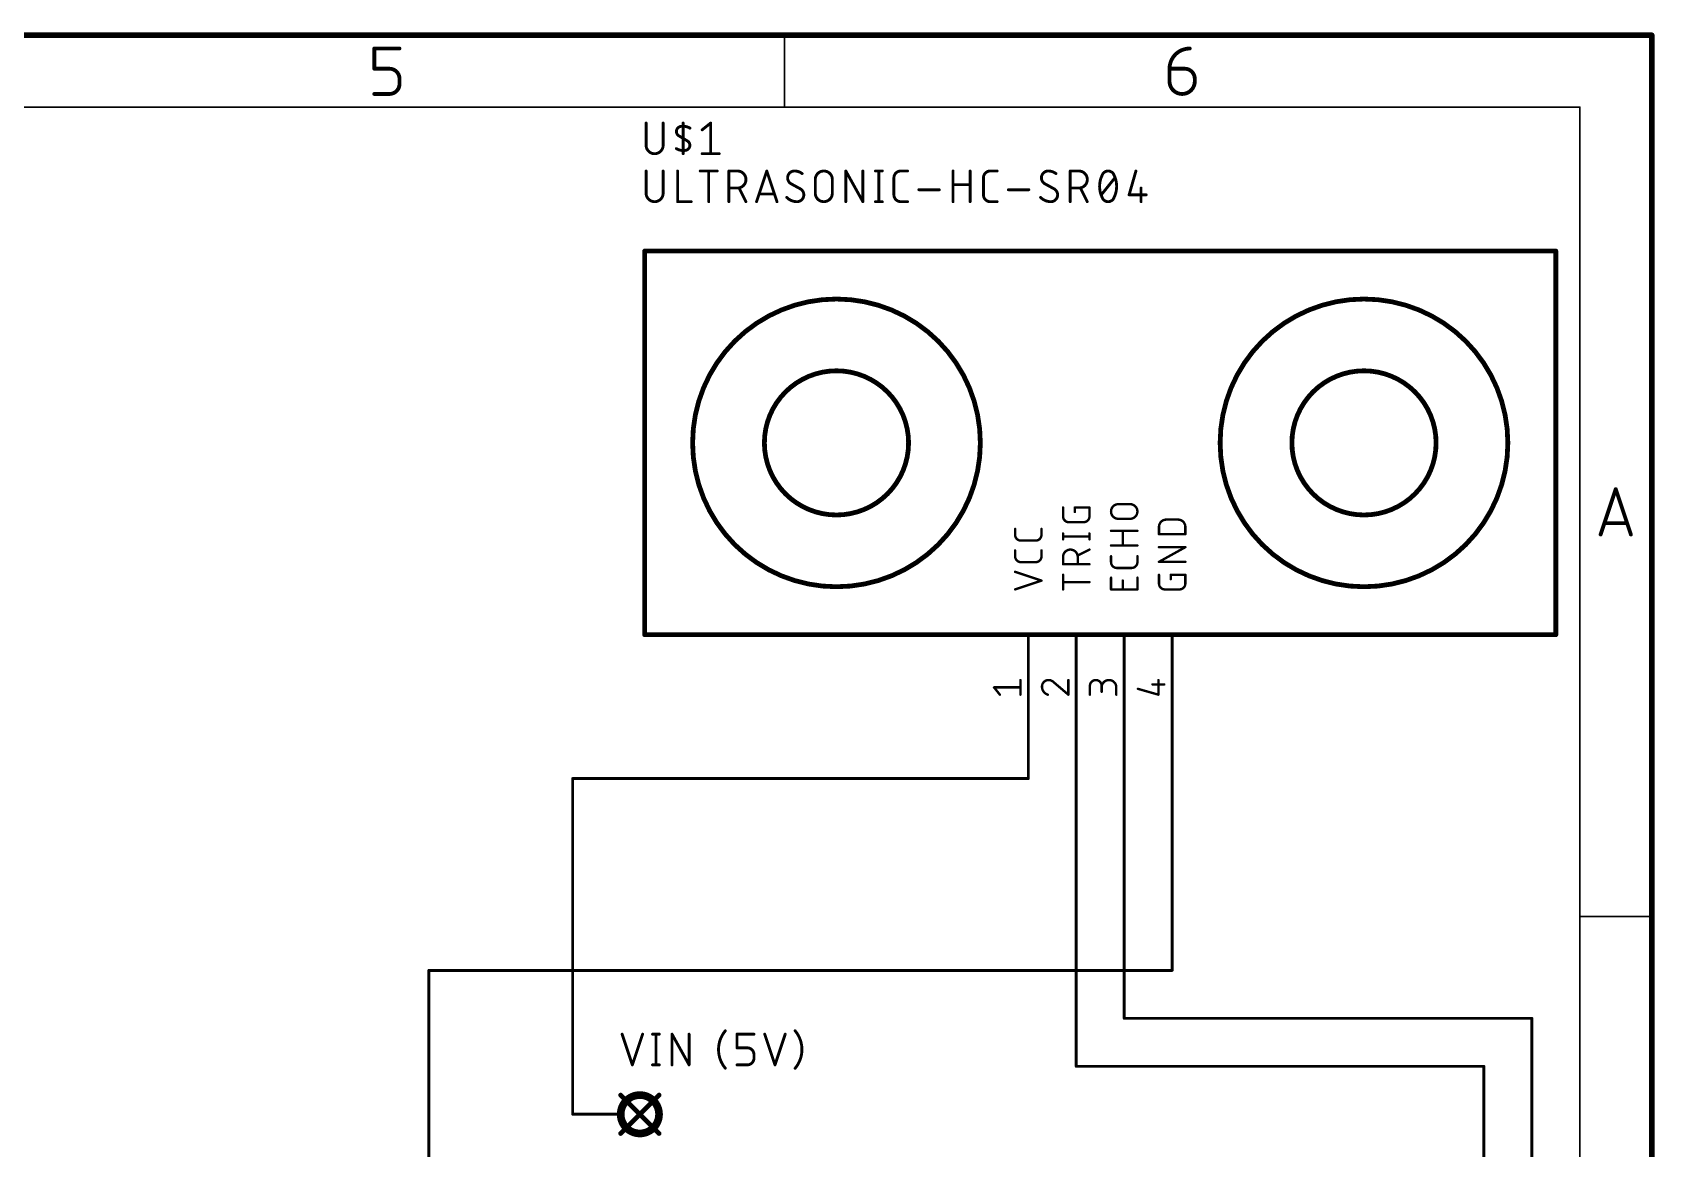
# Model space of a CAD drawing. Extents: x -165 to 95, y -26 to 154.
# Drawn here: x 9.5 to 95.4, y 94.7 to 153.8 of the extents above; entities that cross this region are included whole.
import ezdxf

# ---------------------------------------------------------------- set-up
doc = ezdxf.new("R2010")
doc.units = 0
for name, color, linetype in [('91', 94, 'CONTINUOUS'), ('94', 14, 'CONTINUOUS'), ('95', 250, 'CONTINUOUS')]:
    doc.layers.add(name, color=color, linetype=linetype)

msp = doc.modelspace()

# ---------------------------------------------------------------- linework, layer by layer
at = {"layer": '91', "const_width": 0.1524}
for points in [[(62.23, 114.3), (62.23, 116.84)], [(64.77, 116.84), (64.77, 99.06)], [(67.31, 116.84), (67.31, 101.6)], [(69.85, 116.84), (69.85, 104.14)], [(38.1, 114.3), (62.23, 114.3)], [(38.1, 114.3), (38.1, 96.52)], [(69.85, 104.14), (30.48, 104.14)], [(30.48, 104.14), (30.48, 81.28)], [(67.31, 101.6), (88.9, 101.6)], [(88.9, 101.6), (88.9, 78.74)], [(64.77, 99.06), (86.36, 99.06)], [(86.36, 76.2), (86.36, 99.06)]]:
    msp.add_lwpolyline(points, dxfattribs=at)
at = {"layer": '91', "const_width": 0.0762}
for points in [[(62.2681, 116.84, 1), (62.1919, 116.84)], [(64.8081, 116.84, 1), (64.7319, 116.84)], [(67.3481, 116.84, 1), (67.2719, 116.84)], [(69.8881, 116.84, 1), (69.8119, 116.84)], [(38.1, 114.3381, 1), (38.1, 114.2619)], [(38.1381, 114.3, 1), (38.0619, 114.3)], [(62.1919, 114.3, 1), (62.2681, 114.3)], [(62.23, 114.2619, 1), (62.23, 114.3381)], [(30.48, 104.1781, 1), (30.48, 104.1019)], [(30.5181, 104.14, 1), (30.4419, 104.14)], [(69.8119, 104.14, 1), (69.8881, 104.14)], [(69.85, 104.1019, 1), (69.85, 104.1781)], [(67.31, 101.6381, 1), (67.31, 101.5619)], [(67.2719, 101.6, 1), (67.3481, 101.6)], [(88.9381, 101.6, 1), (88.8619, 101.6)], [(88.9, 101.5619, 1), (88.9, 101.6381)], [(64.77, 99.0981, 1), (64.77, 99.0219)], [(64.7319, 99.06, 1), (64.8081, 99.06)], [(86.3981, 99.06, 1), (86.3219, 99.06)], [(86.36, 99.0219, 1), (86.36, 99.0981)], [(38.0619, 96.52, 1), (38.1381, 96.52)]]:
    msp.add_lwpolyline(points, format="xyb", dxfattribs=at)
at = {"layer": '94'}
for points, const_width in [([(95.25, 153.67), (-165.1, 153.67)], 0.3), ([(95.25, -25.4), (95.25, 153.67)], 0.3), ([(27.5889, 151.8987), (27.5889, 152.9684)], 0.2032), ([(27.5889, 152.9684), (28.9261, 152.9684)], 0.2032), ([(49.3183, 153.67), (49.3183, 149.86)], 0.1), ([(28.3912, 151.8987), (27.5889, 151.8987)], 0.2032), ([(28.9261, 151.0964), (28.9261, 151.3639)], 0.2032), ([(69.7106, 151.8987), (70.5129, 151.8987)], 0.2032), ([(69.7106, 151.2302), (69.7106, 151.8987)], 0.2032), ([(71.0477, 151.3639), (71.0477, 151.2302)], 0.2032), ([(27.5889, 150.5616), (28.3912, 150.5616)], 0.2032), ([(91.44, 149.86), (-161.29, 149.86)], 0.1), ([(91.44, -21.59), (91.44, 149.86)], 0.1), ([(41.91, 121.92), (41.91, 142.24)], 0.254), ([(41.91, 142.24), (90.17, 142.24)], 0.254), ([(90.17, 142.24), (90.17, 121.92)], 0.254), ([(92.5427, 127.2254), (93.345, 129.6321)], 0.2032), ([(93.345, 129.6321), (94.1473, 127.2254)], 0.2032), ([(93.9467, 127.827), (92.7433, 127.827)], 0.2032), ([(90.17, 121.92), (41.91, 121.92)], 0.254), ([(62.23, 116.84), (62.23, 121.92)], 0.1524), ([(64.77, 116.84), (64.77, 121.92)], 0.1524), ([(67.31, 116.84), (67.31, 121.92)], 0.1524), ([(69.85, 116.84), (69.85, 121.92)], 0.1524), ([(95.25, 106.9975), (91.44, 106.9975)], 0.1), ([(42.672, 97.536), (40.64, 95.504)], 0.254), ([(40.64, 97.536), (42.672, 95.504)], 0.254), ([(38.1, 96.52), (40.64, 96.52)], 0.1524)]:
    msp.add_lwpolyline(points, dxfattribs=dict(at, const_width=const_width))
for points, const_width in [([(95.325, 153.67, 1), (95.175, 153.67)], 0.15), ([(95.25, 153.595, 1), (95.25, 153.745)], 0.15), ([(27.6397, 152.9684, 1), (27.5381, 152.9684)], 0.1016), ([(27.5889, 153.0192, 1), (27.5889, 152.9176)], 0.1016), ([(28.9261, 152.9176, 1), (28.9261, 153.0192)], 0.1016), ([(49.3433, 153.67, 1), (49.2933, 153.67)], 0.05), ([(70.7803, 152.9684, 0.4142), (69.7106, 151.8987)], 0.2032), ([(70.7803, 152.9176, 1), (70.7803, 153.0192)], 0.1016), ([(27.5889, 151.9495, 1), (27.5889, 151.8479)], 0.1016), ([(27.5381, 151.8987, 1), (27.6397, 151.8987)], 0.1016), ([(28.9261, 151.3639, 0.4142), (28.3912, 151.8987)], 0.2032), ([(28.3912, 151.9495, 1), (28.3912, 151.8479)], 0.1016), ([(28.3912, 151.8479, 1), (28.3912, 151.9495)], 0.1016), ([(28.9769, 151.3639, 1), (28.8753, 151.3639)], 0.1016), ([(28.8753, 151.3639, 1), (28.9769, 151.3639)], 0.1016), ([(69.7106, 151.9495, 1), (69.7106, 151.8479)], 0.1016), ([(69.7614, 151.8987, 1), (69.6598, 151.8987)], 0.1016), ([(69.6598, 151.8987, 1), (69.7614, 151.8987)], 0.1016), ([(69.7106, 151.2302, 1), (71.0477, 151.2302)], 0.2032), ([(69.7614, 151.2302, 1), (69.6598, 151.2302)], 0.1016), ([(69.6598, 151.2302, 1), (69.7614, 151.2302)], 0.1016), ([(71.0477, 151.3639, 0.4142), (70.5129, 151.8987)], 0.2032), ([(70.5129, 151.9495, 1), (70.5129, 151.8479)], 0.1016), ([(70.5129, 151.8479, 1), (70.5129, 151.9495)], 0.1016), ([(71.0985, 151.3639, 1), (70.9969, 151.3639)], 0.1016), ([(70.9969, 151.3639, 1), (71.0985, 151.3639)], 0.1016), ([(71.0985, 151.2302, 1), (70.9969, 151.2302)], 0.1016), ([(70.9969, 151.2302, 1), (71.0985, 151.2302)], 0.1016), ([(27.5889, 150.6124, 1), (27.5889, 150.5108)], 0.1016), ([(28.3912, 150.5616, 0.4142), (28.9261, 151.0964)], 0.2032), ([(28.3912, 150.6124, 1), (28.3912, 150.5108)], 0.1016), ([(28.3912, 150.5108, 1), (28.3912, 150.6124)], 0.1016), ([(28.9769, 151.0964, 1), (28.8753, 151.0964)], 0.1016), ([(28.8753, 151.0964, 1), (28.9769, 151.0964)], 0.1016), ([(49.2933, 149.86, 1), (49.3433, 149.86)], 0.05), ([(91.465, 149.86, 1), (91.415, 149.86)], 0.05), ([(91.44, 149.835, 1), (91.44, 149.885)], 0.05), ([(41.9735, 142.24, 1), (41.8465, 142.24)], 0.127), ([(41.91, 142.3035, 1), (41.91, 142.1765)], 0.127), ([(90.2335, 142.24, 1), (90.1065, 142.24)], 0.127), ([(90.17, 142.1765, 1), (90.17, 142.3035)], 0.127), ([(52.07, 124.46, 1), (52.07, 139.7, 1), (52.07, 124.46)], 0.254), ([(80.01, 124.46, 1), (80.01, 139.7, 1), (80.01, 124.46)], 0.254), ([(52.07, 128.2615, 1), (52.07, 135.8985, 1), (52.07, 128.2615)], 0.254), ([(80.01, 128.2615, 1), (80.01, 135.8985, 1), (80.01, 128.2615)], 0.254), ([(93.3932, 129.6482, 1), (93.2968, 129.6161)], 0.1016), ([(93.3932, 129.6161, 1), (93.2968, 129.6482)], 0.1016), ([(92.4945, 127.2414, 1), (92.5909, 127.2093)], 0.1016), ([(92.7433, 127.8778, 1), (92.7433, 127.7763)], 0.1016), ([(93.9467, 127.7763, 1), (93.9467, 127.8778)], 0.1016), ([(94.0991, 127.2093, 1), (94.1955, 127.2414)], 0.1016), ([(41.91, 121.9835, 1), (41.91, 121.8565)], 0.127), ([(90.17, 121.8565, 1), (90.17, 121.9835)], 0.127), ([(41.8465, 121.92, 1), (41.9735, 121.92)], 0.127), ([(62.2681, 121.92, 1), (62.1919, 121.92)], 0.0762), ([(64.8081, 121.92, 1), (64.7319, 121.92)], 0.0762), ([(67.3481, 121.92, 1), (67.2719, 121.92)], 0.0762), ([(69.8881, 121.92, 1), (69.8119, 121.92)], 0.0762), ([(90.1065, 121.92, 1), (90.2335, 121.92)], 0.127), ([(62.1919, 116.84, 1), (62.2681, 116.84)], 0.0762), ([(64.7319, 116.84, 1), (64.8081, 116.84)], 0.0762), ([(67.2719, 116.84, 1), (67.3481, 116.84)], 0.0762), ([(69.8119, 116.84, 1), (69.8881, 116.84)], 0.0762), ([(91.44, 107.0225, 1), (91.44, 106.9725)], 0.05), ([(95.25, 106.9725, 1), (95.25, 107.0225)], 0.05), ([(41.656, 95.504, 1), (41.656, 97.536, 1), (41.656, 95.504)], 0.4064), ([(40.6849, 97.5809, 1), (40.5951, 97.4911)], 0.127), ([(42.7169, 97.4911, 1), (42.6271, 97.5809)], 0.127), ([(38.1, 96.5581, 1), (38.1, 96.4819)], 0.0762), ([(40.64, 96.4819, 1), (40.64, 96.5581)], 0.0762), ([(40.5951, 95.5489, 1), (40.6849, 95.4591)], 0.127), ([(42.6271, 95.4591, 1), (42.7169, 95.5489)], 0.127)]:
    msp.add_lwpolyline(points, format="xyb", dxfattribs=dict(at, const_width=const_width))
at = {"layer": '95'}
for points, const_width in [([(41.9862, 149.0218), (41.9862, 147.8478)], 0.1524), ([(42.8893, 147.8478), (42.8893, 149.0218)], 0.1524), ([(43.9488, 147.3962), (43.9488, 149.0218)], 0.1524), ([(44.9561, 148.6606), (45.4077, 149.0218)], 0.1524), ([(45.4077, 149.0218), (45.4077, 147.3962)], 0.1524), ([(43.9488, 148.209), (43.723, 148.3445)], 0.1524), ([(43.9488, 148.209), (44.1746, 148.0735)], 0.1524), ([(44.9561, 147.3962), (45.8592, 147.3962)], 0.1524), ([(41.9862, 146.4818), (41.9862, 145.3078)], 0.1524), ([(42.8893, 145.3078), (42.8893, 146.4818)], 0.1524), ([(43.6565, 146.4818), (43.6565, 144.8562)], 0.1524), ([(44.8519, 146.4818), (45.755, 146.4818)], 0.1524), ([(45.3035, 144.8562), (45.3035, 146.4818)], 0.1524), ([(46.3721, 144.8562), (46.3721, 146.4818)], 0.1524), ([(46.3721, 146.4818), (46.8237, 146.4818)], 0.1524), ([(47.8358, 144.8562), (48.3776, 146.4818)], 0.1524), ([(48.3776, 146.4818), (48.9195, 144.8562)], 0.1524), ([(50.9481, 145.3078), (50.9481, 146.0302)], 0.1524), ([(51.8512, 146.0302), (51.8512, 145.3078)], 0.1524), ([(52.5633, 144.8562), (52.5633, 146.4818)], 0.1524), ([(52.5633, 146.4818), (53.4665, 144.8562)], 0.1524), ([(53.4665, 144.8562), (53.4665, 146.4818)], 0.1524), ([(54.1369, 146.4818), (54.4981, 146.4818)], 0.1524), ([(54.3175, 146.4818), (54.3175, 144.8562)], 0.1524), ([(55.1125, 145.2174), (55.1125, 146.1206)], 0.1524), ([(55.4737, 146.4818), (55.835, 146.4818)], 0.1524), ([(58.2427, 144.8562), (58.2427, 146.4818)], 0.1524), ([(59.1458, 146.4818), (59.1458, 144.8562)], 0.1524), ([(59.854, 145.2174), (59.854, 146.1206)], 0.1524), ([(60.2152, 146.4818), (60.5764, 146.4818)], 0.1524), ([(64.4522, 144.8562), (64.4522, 146.4818)], 0.1524), ([(64.4522, 146.4818), (64.9038, 146.4818)], 0.1524), ([(66.0965, 145.2174), (66.819, 146.1206)], 0.1524), ([(67.9306, 146.4818), (67.5693, 145.2174)], 0.1524), ([(46.8237, 145.5787), (46.3721, 145.5787)], 0.1524), ([(47.2752, 144.8562), (46.914, 145.5787)], 0.1524), ([(48.784, 145.2626), (47.9712, 145.2626)], 0.1524), ([(50.1596, 145.5335), (49.6629, 145.8045)], 0.1524), ([(56.4329, 145.4884), (57.5167, 145.4884)], 0.1524), ([(58.2427, 145.7593), (59.1458, 145.7593)], 0.1524), ([(61.1744, 145.4884), (62.2581, 145.4884)], 0.1524), ([(63.6024, 145.5335), (63.1057, 145.8045)], 0.1524), ([(64.9038, 145.5787), (64.4522, 145.5787)], 0.1524), ([(65.3553, 144.8562), (64.9941, 145.5787)], 0.1524), ([(67.5693, 145.2174), (68.4724, 145.2174)], 0.1524), ([(68.2015, 145.5787), (68.2015, 144.8562)], 0.1524), ([(43.6565, 144.8562), (44.379, 144.8562)], 0.1524), ([(54.1369, 144.8562), (54.4981, 144.8562)], 0.1524), ([(55.835, 144.8562), (55.4737, 144.8562)], 0.1524), ([(60.5764, 144.8562), (60.2152, 144.8562)], 0.1524), ([(66.9996, 128.8352), (67.6204, 128.8352)], 0.127), ([(64.0715, 128.1898), (64.0715, 128.6554)], 0.127), ([(64.6924, 128.4226), (64.6924, 128.6554)], 0.127), ([(64.6924, 128.6554), (65.4685, 128.6554)], 0.127), ([(65.4685, 128.6554), (65.4685, 128.1898)], 0.127), ([(67.6204, 128.0591), (66.9996, 128.0591)], 0.127), ([(69.5396, 128.0166), (70.1604, 128.0166)], 0.127), ([(61.5315, 127.2139), (61.5315, 127.5244)], 0.127), ([(62.9285, 127.5244), (62.9285, 127.2139)], 0.127), ([(64.0715, 126.9714), (64.0715, 127.2819)], 0.127), ([(64.0715, 127.1267), (65.4685, 127.1267)], 0.127), ([(65.1581, 127.8793), (64.3819, 127.8793)], 0.127), ([(65.4685, 126.9714), (65.4685, 127.2819)], 0.127), ([(66.6115, 127.4207), (68.0085, 127.4207)], 0.127), ([(67.2324, 126.6446), (67.2324, 127.4207)], 0.127), ([(69.1515, 127.2405), (69.1515, 127.6286)], 0.127), ([(70.5485, 127.2405), (69.1515, 127.2405)], 0.127), ([(70.5485, 127.6286), (70.5485, 127.2405)], 0.127), ([(61.5315, 126.0732), (61.5315, 126.3836)], 0.127), ([(62.6181, 126.9035), (61.8419, 126.9035)], 0.127), ([(62.9285, 126.3836), (62.9285, 126.0732)], 0.127), ([(65.4685, 126.4285), (64.8476, 126.1181)], 0.127), ([(68.0085, 126.6446), (66.6115, 126.6446)], 0.127), ([(69.1515, 125.7804), (70.5485, 126.5565)], 0.127), ([(70.5485, 126.5565), (69.1515, 126.5565)], 0.127), ([(62.6181, 125.7628), (61.8419, 125.7628)], 0.127), ([(64.0715, 125.6524), (64.0715, 126.0405)], 0.127), ([(65.4685, 125.6524), (64.0715, 125.6524)], 0.127), ([(64.8476, 126.0405), (64.8476, 125.6524)], 0.127), ([(66.6115, 125.7647), (66.6115, 126.0752)], 0.127), ([(67.6981, 125.4543), (66.9219, 125.4543)], 0.127), ([(68.0085, 126.0752), (68.0085, 125.7647)], 0.127), ([(70.5485, 125.7804), (69.1515, 125.7804)], 0.127), ([(62.9285, 124.786), (61.5315, 125.2516)], 0.127), ([(61.5315, 124.3203), (62.9285, 124.786)], 0.127), ([(64.0715, 124.3203), (64.0715, 125.0964)], 0.127), ([(65.4685, 124.7084), (64.0715, 124.7084)], 0.127), ([(66.6115, 124.3203), (66.6115, 124.9412)], 0.127), ([(67.2324, 124.3203), (67.2324, 124.786)], 0.127), ([(68.0085, 124.9412), (68.0085, 124.3203)], 0.127), ([(69.1515, 124.6307), (69.1515, 125.0964)], 0.127), ([(69.7724, 124.8636), (69.7724, 125.0964)], 0.127), ([(69.7724, 125.0964), (70.5485, 125.0964)], 0.127), ([(70.5485, 125.0964), (70.5485, 124.6307)], 0.127), ([(68.0085, 124.3203), (66.6115, 124.3203)], 0.127), ([(70.2381, 124.3203), (69.4619, 124.3203)], 0.127), ([(61.8109, 118.7436), (61.8109, 119.5197)], 0.127), ([(63.5748, 119.4033), (64.3509, 118.7436)], 0.127), ([(64.3509, 118.7436), (64.3509, 119.5197)], 0.127), ([(69.1205, 118.7436), (69.1205, 119.5197)], 0.127), ([(60.7243, 118.7436), (60.4139, 119.1316)], 0.127), ([(60.4139, 119.1316), (61.8109, 119.1316)], 0.127), ([(65.4939, 118.7436), (65.4939, 119.2093)], 0.127), ([(66.1148, 119.2093), (66.1148, 118.8988)], 0.127), ([(66.8909, 118.7436), (66.8909, 119.1316)], 0.127), ([(68.0339, 119.054), (69.1205, 118.7436)], 0.127), ([(68.81, 119.2869), (69.4309, 119.2869)], 0.127), ([(40.7162, 100.7618), (41.2581, 99.1362)], 0.1524), ([(41.2581, 99.1362), (41.7999, 100.7618)], 0.1524), ([(42.3279, 100.7618), (42.6892, 100.7618)], 0.1524), ([(42.5086, 100.7618), (42.5086, 99.1362)], 0.1524), ([(43.3596, 99.1362), (43.3596, 100.7618)], 0.1524), ([(43.3596, 100.7618), (44.2627, 99.1362)], 0.1524), ([(44.2627, 99.1362), (44.2627, 100.7618)], 0.1524), ([(46.7985, 100.0393), (46.7985, 100.7618)], 0.1524), ([(46.7985, 100.7618), (47.7016, 100.7618)], 0.1524), ([(48.2713, 100.7618), (48.8132, 99.1362)], 0.1524), ([(48.8132, 99.1362), (49.355, 100.7618)], 0.1524), ([(47.3403, 100.0393), (46.7985, 100.0393)], 0.1524), ([(47.7016, 99.4974), (47.7016, 99.6781)], 0.1524), ([(42.3279, 99.1362), (42.6892, 99.1362)], 0.1524), ([(46.7985, 99.1362), (47.3403, 99.1362)], 0.1524)]:
    msp.add_lwpolyline(points, dxfattribs=dict(at, const_width=const_width))
for points, const_width in [([(42.0243, 149.0218, 1), (41.9481, 149.0218)], 0.0762), ([(42.9274, 149.0218, 1), (42.8512, 149.0218)], 0.0762), ([(43.8133, 148.8412, 0.6917), (43.723, 148.3445)], 0.1524), ([(44.31, 148.7509, 0.1823), (43.8133, 148.8412)], 0.1524), ([(43.8065, 148.8787, 1), (43.8202, 148.8037)], 0.0762), ([(43.8202, 148.8037, 1), (43.8065, 148.8787)], 0.0762), ([(43.9869, 149.0218, 1), (43.9107, 149.0218)], 0.0762), ([(44.2904, 148.7182, 1), (44.3296, 148.7835)], 0.0762), ([(44.9323, 148.6903, 1), (44.9799, 148.6308)], 0.0762), ([(45.4458, 149.0218, 1), (45.3696, 149.0218)], 0.0762), ([(45.4315, 148.992, 1), (45.3839, 149.0516)], 0.0762), ([(41.9862, 147.8478, 1), (42.8893, 147.8478)], 0.1524), ([(42.0243, 147.8478, 1), (41.9481, 147.8478)], 0.0762), ([(41.9481, 147.8478, 1), (42.0243, 147.8478)], 0.0762), ([(42.9274, 147.8478, 1), (42.8512, 147.8478)], 0.0762), ([(42.8512, 147.8478, 1), (42.9274, 147.8478)], 0.0762), ([(43.7426, 148.3771, 1), (43.7034, 148.3118)], 0.0762), ([(43.7034, 148.3118, 1), (43.7426, 148.3771)], 0.0762), ([(43.9684, 148.2417, 1), (43.9292, 148.1763)], 0.0762), ([(43.9292, 148.1763, 1), (43.9684, 148.2417)], 0.0762), ([(44.0842, 147.5768, 0.6917), (44.1746, 148.0735)], 0.1524), ([(44.1942, 148.1062, 1), (44.155, 148.0409)], 0.0762), ([(44.155, 148.0409, 1), (44.1942, 148.1062)], 0.0762), ([(43.5875, 147.6671, 0.1823), (44.0842, 147.5768)], 0.1524), ([(43.6071, 147.6998, 1), (43.5679, 147.6345)], 0.0762), ([(43.9107, 147.3962, 1), (43.9869, 147.3962)], 0.0762), ([(44.0774, 147.6143, 1), (44.0911, 147.5393)], 0.0762), ([(44.0911, 147.5393, 1), (44.0774, 147.6143)], 0.0762), ([(44.9561, 147.4343, 1), (44.9561, 147.3581)], 0.0762), ([(45.3696, 147.3962, 1), (45.4458, 147.3962)], 0.0762), ([(45.8592, 147.3581, 1), (45.8592, 147.4343)], 0.0762), ([(42.0243, 146.4818, 1), (41.9481, 146.4818)], 0.0762), ([(42.9274, 146.4818, 1), (42.8512, 146.4818)], 0.0762), ([(43.6946, 146.4818, 1), (43.6184, 146.4818)], 0.0762), ([(44.8519, 146.5199, 1), (44.8519, 146.4437)], 0.0762), ([(45.3416, 146.4818, 1), (45.2654, 146.4818)], 0.0762), ([(45.755, 146.4437, 1), (45.755, 146.5199)], 0.0762), ([(46.4102, 146.4818, 1), (46.334, 146.4818)], 0.0762), ([(46.3721, 146.5199, 1), (46.3721, 146.4437)], 0.0762), ([(46.8237, 145.5787, 1), (46.8237, 146.4818)], 0.1524), ([(46.8237, 146.5199, 1), (46.8237, 146.4437)], 0.0762), ([(46.8237, 146.4437, 1), (46.8237, 146.5199)], 0.0762), ([(48.4138, 146.4938, 1), (48.3415, 146.4698)], 0.0762), ([(48.4138, 146.4698, 1), (48.3415, 146.4938)], 0.0762), ([(49.8435, 146.4818, 0.4142), (49.4822, 146.1206)], 0.1524), ([(49.4822, 146.1206, 0.2656), (49.6629, 145.8045)], 0.1524), ([(49.5203, 146.1206, 1), (49.4441, 146.1206)], 0.0762), ([(49.4441, 146.1206, 1), (49.5203, 146.1206)], 0.0762), ([(50.2499, 146.3463, 0.1623), (49.8435, 146.4818)], 0.1524), ([(49.8435, 146.5199, 1), (49.8435, 146.4437)], 0.0762), ([(49.8435, 146.4437, 1), (49.8435, 146.5199)], 0.0762), ([(50.227, 146.3159, 1), (50.2728, 146.3768)], 0.0762), ([(51.8512, 146.0302, 1), (50.9481, 146.0302)], 0.1524), ([(50.9862, 146.0302, 1), (50.91, 146.0302)], 0.0762), ([(50.91, 146.0302, 1), (50.9862, 146.0302)], 0.0762), ([(51.8893, 146.0302, 1), (51.8131, 146.0302)], 0.0762), ([(51.8131, 146.0302, 1), (51.8893, 146.0302)], 0.0762), ([(52.6014, 146.4818, 1), (52.5252, 146.4818)], 0.0762), ([(52.5966, 146.5003, 1), (52.53, 146.4633)], 0.0762), ([(53.5046, 146.4818, 1), (53.4284, 146.4818)], 0.0762), ([(54.1369, 146.5199, 1), (54.1369, 146.4437)], 0.0762), ([(54.3556, 146.4818, 1), (54.2794, 146.4818)], 0.0762), ([(54.4981, 146.4437, 1), (54.4981, 146.5199)], 0.0762), ([(55.4737, 146.4818, 0.4142), (55.1125, 146.1206)], 0.1524), ([(55.1506, 146.1206, 1), (55.0744, 146.1206)], 0.0762), ([(55.0744, 146.1206, 1), (55.1506, 146.1206)], 0.0762), ([(55.4737, 146.5199, 1), (55.4737, 146.4437)], 0.0762), ([(55.4737, 146.4437, 1), (55.4737, 146.5199)], 0.0762), ([(55.835, 146.4437, 1), (55.835, 146.5199)], 0.0762), ([(58.2808, 146.4818, 1), (58.2046, 146.4818)], 0.0762), ([(59.1839, 146.4818, 1), (59.1077, 146.4818)], 0.0762), ([(60.2152, 146.4818, 0.4142), (59.854, 146.1206)], 0.1524), ([(59.8921, 146.1206, 1), (59.8159, 146.1206)], 0.0762), ([(59.8159, 146.1206, 1), (59.8921, 146.1206)], 0.0762), ([(60.2152, 146.5199, 1), (60.2152, 146.4437)], 0.0762), ([(60.2152, 146.4437, 1), (60.2152, 146.5199)], 0.0762), ([(60.5764, 146.4437, 1), (60.5764, 146.5199)], 0.0762), ([(63.2863, 146.4818, 0.4142), (62.9251, 146.1206)], 0.1524), ([(62.9251, 146.1206, 0.2656), (63.1057, 145.8045)], 0.1524), ([(62.9632, 146.1206, 1), (62.887, 146.1206)], 0.0762), ([(62.887, 146.1206, 1), (62.9632, 146.1206)], 0.0762), ([(63.6927, 146.3463, 0.1623), (63.2863, 146.4818)], 0.1524), ([(63.2863, 146.5199, 1), (63.2863, 146.4437)], 0.0762), ([(63.2863, 146.4437, 1), (63.2863, 146.5199)], 0.0762), ([(63.6699, 146.3159, 1), (63.7156, 146.3768)], 0.0762), ([(64.4903, 146.4818, 1), (64.4141, 146.4818)], 0.0762), ([(64.4522, 146.5199, 1), (64.4522, 146.4437)], 0.0762), ([(64.9038, 145.5787, 1), (64.9038, 146.4818)], 0.1524), ([(64.9038, 146.5199, 1), (64.9038, 146.4437)], 0.0762), ([(64.9038, 146.4437, 1), (64.9038, 146.5199)], 0.0762), ([(66.1417, 146.256, 0.1139), (66.0062, 145.669)], 0.1524), ([(66.1056, 146.2684, 1), (66.1777, 146.2437)], 0.0762), ([(66.4577, 146.4818, 0.3205), (66.1417, 146.256)], 0.1524), ([(66.1759, 146.2393, 1), (66.1074, 146.2727)], 0.0762), ([(66.7738, 146.256, 0.3205), (66.4577, 146.4818)], 0.1524), ([(66.4577, 146.5199, 1), (66.4577, 146.4437)], 0.0762), ([(66.4577, 146.4437, 1), (66.4577, 146.5199)], 0.0762), ([(66.9093, 145.669, 0.1139), (66.7738, 146.256)], 0.1524), ([(66.8081, 146.2727, 1), (66.7396, 146.2393)], 0.0762), ([(66.7378, 146.2437, 1), (66.8099, 146.2684)], 0.0762), ([(66.8487, 146.0968, 1), (66.7892, 146.1444)], 0.0762), ([(67.9672, 146.4713, 1), (67.8939, 146.4923)], 0.0762), ([(41.9862, 145.3078, 1), (42.8893, 145.3078)], 0.1524), ([(42.0243, 145.3078, 1), (41.9481, 145.3078)], 0.0762), ([(41.9481, 145.3078, 1), (42.0243, 145.3078)], 0.0762), ([(42.9274, 145.3078, 1), (42.8512, 145.3078)], 0.0762), ([(42.8512, 145.3078, 1), (42.9274, 145.3078)], 0.0762), ([(46.3721, 145.6168, 1), (46.3721, 145.5406)], 0.0762), ([(46.8237, 145.6168, 1), (46.8237, 145.5406)], 0.0762), ([(46.8237, 145.5406, 1), (46.8237, 145.6168)], 0.0762), ([(46.948, 145.5957, 1), (46.8799, 145.5616)], 0.0762), ([(47.9712, 145.3007, 1), (47.9712, 145.2245)], 0.0762), ([(48.784, 145.2245, 1), (48.784, 145.3007)], 0.0762), ([(49.6811, 145.8379, 1), (49.6446, 145.771)], 0.0762), ([(49.6435, 145.7716, 1), (49.6822, 145.8373)], 0.0762), ([(49.979, 144.8562, 0.4142), (50.3402, 145.2174)], 0.1524), ([(50.1789, 145.5664, 1), (50.1402, 145.5007)], 0.0762), ([(50.3402, 145.2174, 0.2656), (50.1596, 145.5335)], 0.1524), ([(50.1413, 145.5001, 1), (50.1778, 145.567)], 0.0762), ([(50.3783, 145.2174, 1), (50.3021, 145.2174)], 0.0762), ([(50.3021, 145.2174, 1), (50.3783, 145.2174)], 0.0762), ([(50.9481, 145.3078, 1), (51.8512, 145.3078)], 0.1524), ([(50.9862, 145.3078, 1), (50.91, 145.3078)], 0.0762), ([(50.91, 145.3078, 1), (50.9862, 145.3078)], 0.0762), ([(51.8893, 145.3078, 1), (51.8131, 145.3078)], 0.0762), ([(51.8131, 145.3078, 1), (51.8893, 145.3078)], 0.0762), ([(55.1125, 145.2174, 0.4142), (55.4737, 144.8562)], 0.1524), ([(55.1506, 145.2174, 1), (55.0744, 145.2174)], 0.0762), ([(55.0744, 145.2174, 1), (55.1506, 145.2174)], 0.0762), ([(56.4329, 145.5265, 1), (56.4329, 145.4503)], 0.0762), ([(57.5167, 145.4503, 1), (57.5167, 145.5265)], 0.0762), ([(58.2427, 145.7974, 1), (58.2427, 145.7212)], 0.0762), ([(59.1458, 145.7212, 1), (59.1458, 145.7974)], 0.0762), ([(59.854, 145.2174, 0.4142), (60.2152, 144.8562)], 0.1524), ([(59.8921, 145.2174, 1), (59.8159, 145.2174)], 0.0762), ([(59.8159, 145.2174, 1), (59.8921, 145.2174)], 0.0762), ([(61.1744, 145.5265, 1), (61.1744, 145.4503)], 0.0762), ([(62.2581, 145.4503, 1), (62.2581, 145.5265)], 0.0762), ([(63.124, 145.8379, 1), (63.0875, 145.771)], 0.0762), ([(63.0864, 145.7716, 1), (63.1251, 145.8373)], 0.0762), ([(63.4218, 144.8562, 0.4142), (63.7831, 145.2174)], 0.1524), ([(63.6218, 145.5664, 1), (63.5831, 145.5007)], 0.0762), ([(63.7831, 145.2174, 0.2656), (63.6024, 145.5335)], 0.1524), ([(63.5842, 145.5001, 1), (63.6207, 145.567)], 0.0762), ([(63.8212, 145.2174, 1), (63.745, 145.2174)], 0.0762), ([(63.745, 145.2174, 1), (63.8212, 145.2174)], 0.0762), ([(64.4522, 145.6168, 1), (64.4522, 145.5406)], 0.0762), ([(64.9038, 145.6168, 1), (64.9038, 145.5406)], 0.0762), ([(64.9038, 145.5406, 1), (64.9038, 145.6168)], 0.0762), ([(65.0282, 145.5957, 1), (64.96, 145.5616)], 0.0762), ([(66.0062, 145.669, 0.1139), (66.1417, 145.082)], 0.1524), ([(66.0443, 145.669, 1), (65.9681, 145.669)], 0.0762), ([(65.9681, 145.669, 1), (66.0443, 145.669)], 0.0762), ([(66.0667, 145.2412, 1), (66.1263, 145.1936)], 0.0762), ([(66.7738, 145.082, 0.1139), (66.9093, 145.669)], 0.1524), ([(66.9474, 145.669, 1), (66.8712, 145.669)], 0.0762), ([(66.8712, 145.669, 1), (66.9474, 145.669)], 0.0762), ([(67.5693, 145.2555, 1), (67.5693, 145.1793)], 0.0762), ([(67.5327, 145.2279, 1), (67.6059, 145.207)], 0.0762), ([(68.2396, 145.5787, 1), (68.1634, 145.5787)], 0.0762), ([(68.4724, 145.1793, 1), (68.4724, 145.2555)], 0.0762), ([(43.6565, 144.8943, 1), (43.6565, 144.8181)], 0.0762), ([(43.6184, 144.8562, 1), (43.6946, 144.8562)], 0.0762), ([(44.379, 144.8181, 1), (44.379, 144.8943)], 0.0762), ([(45.2654, 144.8562, 1), (45.3416, 144.8562)], 0.0762), ([(46.334, 144.8562, 1), (46.4102, 144.8562)], 0.0762), ([(47.2411, 144.8392, 1), (47.3093, 144.8732)], 0.0762), ([(47.7996, 144.8682, 1), (47.8719, 144.8442)], 0.0762), ([(48.8833, 144.8442, 1), (48.9556, 144.8682)], 0.0762), ([(49.4641, 145.1088, 1), (49.41, 145.0551)], 0.0762), ([(49.4371, 145.082, 0.2), (49.979, 144.8562)], 0.1524), ([(49.979, 144.8943, 1), (49.979, 144.8181)], 0.0762), ([(49.979, 144.8181, 1), (49.979, 144.8943)], 0.0762), ([(52.5252, 144.8562, 1), (52.6014, 144.8562)], 0.0762), ([(53.4284, 144.8562, 1), (53.5046, 144.8562)], 0.0762), ([(53.4331, 144.8377, 1), (53.4998, 144.8747)], 0.0762), ([(54.1369, 144.8943, 1), (54.1369, 144.8181)], 0.0762), ([(54.2794, 144.8562, 1), (54.3556, 144.8562)], 0.0762), ([(54.4981, 144.8181, 1), (54.4981, 144.8943)], 0.0762), ([(55.4737, 144.8943, 1), (55.4737, 144.8181)], 0.0762), ([(55.4737, 144.8181, 1), (55.4737, 144.8943)], 0.0762), ([(55.835, 144.8181, 1), (55.835, 144.8943)], 0.0762), ([(58.2046, 144.8562, 1), (58.2808, 144.8562)], 0.0762), ([(59.1077, 144.8562, 1), (59.1839, 144.8562)], 0.0762), ([(60.2152, 144.8943, 1), (60.2152, 144.8181)], 0.0762), ([(60.2152, 144.8181, 1), (60.2152, 144.8943)], 0.0762), ([(60.5764, 144.8181, 1), (60.5764, 144.8943)], 0.0762), ([(62.8799, 145.082, 0.2), (63.4218, 144.8562)], 0.1524), ([(62.907, 145.1088, 1), (62.8529, 145.0551)], 0.0762), ([(63.4218, 144.8943, 1), (63.4218, 144.8181)], 0.0762), ([(63.4218, 144.8181, 1), (63.4218, 144.8943)], 0.0762), ([(64.4141, 144.8562, 1), (64.4903, 144.8562)], 0.0762), ([(65.3213, 144.8392, 1), (65.3894, 144.8732)], 0.0762), ([(66.1777, 145.0943, 1), (66.1056, 145.0696)], 0.0762), ([(66.1417, 145.082, 0.3205), (66.4577, 144.8562)], 0.1524), ([(66.1074, 145.0653, 1), (66.1759, 145.0987)], 0.0762), ([(66.4577, 144.8562, 0.3205), (66.7738, 145.082)], 0.1524), ([(66.4577, 144.8943, 1), (66.4577, 144.8181)], 0.0762), ([(66.4577, 144.8181, 1), (66.4577, 144.8943)], 0.0762), ([(66.7396, 145.0987, 1), (66.8081, 145.0653)], 0.0762), ([(66.8099, 145.0696, 1), (66.7378, 145.0943)], 0.0762), ([(68.1634, 144.8562, 1), (68.2396, 144.8562)], 0.0762), ([(66.9996, 128.8352, 1), (66.9996, 128.0591)], 0.127), ([(66.9996, 128.8669, 1), (66.9996, 128.8034)], 0.0635), ([(66.9996, 128.8034, 1), (66.9996, 128.8669)], 0.0635), ([(67.6204, 128.0591, 1), (67.6204, 128.8352)], 0.127), ([(67.6204, 128.8669, 1), (67.6204, 128.8034)], 0.0635), ([(67.6204, 128.8034, 1), (67.6204, 128.8669)], 0.0635), ([(64.1033, 128.6554, 1), (64.0397, 128.6554)], 0.0635), ([(64.1032, 128.1898, 1), (64.0397, 128.1898)], 0.0635), ([(64.0397, 128.1898, 1), (64.1033, 128.1898)], 0.0635), ([(64.0715, 128.1898, 0.4142), (64.3819, 127.8793)], 0.127), ([(64.7241, 128.6554, 1), (64.6606, 128.6554)], 0.0635), ([(64.6606, 128.4226, 1), (64.7241, 128.4226)], 0.0635), ([(64.6924, 128.6872, 1), (64.6924, 128.6237)], 0.0635), ([(65.1581, 127.8793, 0.4142), (65.4685, 128.1898)], 0.127), ([(65.5003, 128.6554, 1), (65.4368, 128.6554)], 0.0635), ([(65.5003, 128.1898, 1), (65.4368, 128.1898)], 0.0635), ([(65.4368, 128.1898, 1), (65.5003, 128.1898)], 0.0635), ([(65.4685, 128.6237, 1), (65.4685, 128.6872)], 0.0635), ([(66.9996, 128.0908, 1), (66.9996, 128.0273)], 0.0635), ([(66.9996, 128.0273, 1), (66.9996, 128.0908)], 0.0635), ([(67.6204, 128.0908, 1), (67.6204, 128.0273)], 0.0635), ([(67.6204, 128.0273, 1), (67.6204, 128.0908)], 0.0635), ([(69.5396, 128.0166, 0.4142), (69.1515, 127.6286)], 0.127), ([(69.5396, 128.0484, 1), (69.5396, 127.9849)], 0.0635), ([(69.5396, 127.9849, 1), (69.5396, 128.0484)], 0.0635), ([(70.5485, 127.6286, 0.4142), (70.1604, 128.0166)], 0.127), ([(70.1604, 128.0484, 1), (70.1604, 127.9849)], 0.0635), ([(70.1604, 127.9849, 1), (70.1604, 128.0484)], 0.0635), ([(61.5633, 127.5244, 1), (61.4997, 127.5244)], 0.0635), ([(61.5632, 127.2139, 1), (61.4997, 127.2139)], 0.0635), ([(61.4997, 127.2139, 1), (61.5633, 127.2139)], 0.0635), ([(61.5315, 127.2139, 0.4142), (61.8419, 126.9035)], 0.127), ([(62.6181, 126.9035, 0.4142), (62.9285, 127.2139)], 0.127), ([(62.9603, 127.5244, 1), (62.8967, 127.5244)], 0.0635), ([(62.9603, 127.2139, 1), (62.8967, 127.2139)], 0.0635), ([(62.8967, 127.2139, 1), (62.9603, 127.2139)], 0.0635), ([(64.1033, 127.2819, 1), (64.0397, 127.2819)], 0.0635), ([(64.0715, 127.1584, 1), (64.0715, 127.0949)], 0.0635), ([(64.3819, 127.9111, 1), (64.3819, 127.8476)], 0.0635), ([(64.3819, 127.8476, 1), (64.3819, 127.9111)], 0.0635), ([(65.1581, 127.9111, 1), (65.1581, 127.8476)], 0.0635), ([(65.1581, 127.8476, 1), (65.1581, 127.9111)], 0.0635), ([(65.5003, 127.2819, 1), (65.4368, 127.2819)], 0.0635), ([(65.4685, 127.0949, 1), (65.4685, 127.1584)], 0.0635), ([(66.6115, 127.4525, 1), (66.6115, 127.389)], 0.0635), ([(67.2641, 127.4207, 1), (67.2006, 127.4207)], 0.0635), ([(68.0085, 127.389, 1), (68.0085, 127.4525)], 0.0635), ([(69.1833, 127.6286, 1), (69.1197, 127.6286)], 0.0635), ([(69.1197, 127.6286, 1), (69.1833, 127.6286)], 0.0635), ([(69.1197, 127.2405, 1), (69.1833, 127.2405)], 0.0635), ([(69.1515, 127.2723, 1), (69.1515, 127.2088)], 0.0635), ([(70.5803, 127.6286, 1), (70.5168, 127.6286)], 0.0635), ([(70.5168, 127.6286, 1), (70.5802, 127.6286)], 0.0635), ([(70.5168, 127.2405, 1), (70.5803, 127.2405)], 0.0635), ([(70.5485, 127.2088, 1), (70.5485, 127.2723)], 0.0635), ([(61.5633, 126.3836, 1), (61.4997, 126.3836)], 0.0635), ([(61.8419, 126.9352, 1), (61.8419, 126.8717)], 0.0635), ([(61.8419, 126.8717, 1), (61.8419, 126.9352)], 0.0635), ([(62.6181, 126.9352, 1), (62.6181, 126.8717)], 0.0635), ([(62.6181, 126.8717, 1), (62.6181, 126.9352)], 0.0635), ([(62.9603, 126.3836, 1), (62.8967, 126.3836)], 0.0635), ([(64.0397, 126.9714, 1), (64.1033, 126.9714)], 0.0635), ([(64.8476, 126.0405, 1), (64.0715, 126.0405)], 0.127), ([(65.4368, 126.9714, 1), (65.5003, 126.9714)], 0.0635), ([(65.4827, 126.4001, 1), (65.4543, 126.4569)], 0.0635), ([(66.6115, 126.6764, 1), (66.6115, 126.6129)], 0.0635), ([(67.2006, 126.6446, 1), (67.2641, 126.6446)], 0.0635), ([(68.0085, 126.6129, 1), (68.0085, 126.6764)], 0.0635), ([(69.1515, 126.5883, 1), (69.1515, 126.5248)], 0.0635), ([(70.5639, 126.5288, 1), (70.5331, 126.5843)], 0.0635), ([(70.5485, 126.5248, 1), (70.5485, 126.5883)], 0.0635), ([(61.5632, 126.0732, 1), (61.4997, 126.0732)], 0.0635), ([(61.4997, 126.0732, 1), (61.5633, 126.0732)], 0.0635), ([(61.5315, 126.0732, 0.4142), (61.8419, 125.7628)], 0.127), ([(61.8419, 125.7945, 1), (61.8419, 125.731)], 0.0635), ([(61.8419, 125.731, 1), (61.8419, 125.7945)], 0.0635), ([(62.6181, 125.7628, 0.4142), (62.9285, 126.0732)], 0.127), ([(62.6181, 125.7945, 1), (62.6181, 125.731)], 0.0635), ([(62.6181, 125.731, 1), (62.6181, 125.7945)], 0.0635), ([(62.9603, 126.0732, 1), (62.8967, 126.0732)], 0.0635), ([(62.8967, 126.0732, 1), (62.9603, 126.0732)], 0.0635), ([(64.1033, 126.0405, 1), (64.0397, 126.0405)], 0.0635), ([(64.0397, 126.0405, 1), (64.1033, 126.0405)], 0.0635), ([(64.0397, 125.6524, 1), (64.1033, 125.6524)], 0.0635), ([(64.0715, 125.6842, 1), (64.0715, 125.6207)], 0.0635), ([(64.8334, 126.1465, 1), (64.8618, 126.0897)], 0.0635), ([(64.8794, 126.0405, 1), (64.8159, 126.0405)], 0.0635), ([(64.8159, 126.0405, 1), (64.8794, 126.0405)], 0.0635), ([(64.8159, 125.6524, 1), (64.8794, 125.6524)], 0.0635), ([(65.4685, 125.6207, 1), (65.4685, 125.6842)], 0.0635), ([(66.6115, 125.7647, 0.4142), (66.9219, 125.4543)], 0.127), ([(66.6432, 125.7647, 1), (66.5797, 125.7647)], 0.0635), ([(66.6433, 126.0752, 1), (66.5798, 126.0752)], 0.0635), ([(66.5798, 125.7647, 1), (66.6433, 125.7647)], 0.0635), ([(66.9219, 125.486, 1), (66.9219, 125.4225)], 0.0635), ([(66.9219, 125.4225, 1), (66.9219, 125.486)], 0.0635), ([(67.6981, 125.4543, 0.4142), (68.0085, 125.7647)], 0.127), ([(67.6981, 125.486, 1), (67.6981, 125.4225)], 0.0635), ([(67.6981, 125.4225, 1), (67.6981, 125.486)], 0.0635), ([(68.0403, 126.0752, 1), (67.9767, 126.0752)], 0.0635), ([(68.0403, 125.7647, 1), (67.9767, 125.7647)], 0.0635), ([(67.9767, 125.7647, 1), (68.0403, 125.7647)], 0.0635), ([(69.1515, 125.8122, 1), (69.1515, 125.7487)], 0.0635), ([(69.1361, 125.8082, 1), (69.1669, 125.7527)], 0.0635), ([(70.5485, 125.7487, 1), (70.5485, 125.8122)], 0.0635), ([(61.5415, 125.2818, 1), (61.5215, 125.2215)], 0.0635), ([(62.9385, 124.7558, 1), (62.9185, 124.8161)], 0.0635), ([(62.9185, 124.7558, 1), (62.9385, 124.8161)], 0.0635), ([(64.1033, 125.0964, 1), (64.0397, 125.0964)], 0.0635), ([(64.0715, 124.7401, 1), (64.0715, 124.6766)], 0.0635), ([(65.4685, 124.6766, 1), (65.4685, 124.7401)], 0.0635), ([(66.6433, 124.9412, 1), (66.5798, 124.9412)], 0.0635), ([(67.2641, 124.786, 1), (67.2006, 124.786)], 0.0635), ([(68.0403, 124.9412, 1), (67.9767, 124.9412)], 0.0635), ([(69.1833, 125.0964, 1), (69.1197, 125.0964)], 0.0635), ([(69.1832, 124.6307, 1), (69.1197, 124.6307)], 0.0635), ([(69.1197, 124.6307, 1), (69.1833, 124.6307)], 0.0635), ([(69.1515, 124.6307, 0.4142), (69.4619, 124.3203)], 0.127), ([(69.8041, 125.0964, 1), (69.7406, 125.0964)], 0.0635), ([(69.7406, 124.8636, 1), (69.8041, 124.8636)], 0.0635), ([(69.7724, 125.1282, 1), (69.7724, 125.0647)], 0.0635), ([(70.2381, 124.3203, 0.4142), (70.5485, 124.6307)], 0.127), ([(70.5803, 125.0964, 1), (70.5168, 125.0964)], 0.0635), ([(70.5803, 124.6307, 1), (70.5168, 124.6307)], 0.0635), ([(70.5168, 124.6307, 1), (70.5803, 124.6307)], 0.0635), ([(70.5485, 125.0647, 1), (70.5485, 125.1282)], 0.0635), ([(61.5215, 124.3504, 1), (61.5415, 124.2902)], 0.0635), ([(64.0397, 124.3203, 1), (64.1033, 124.3203)], 0.0635), ([(66.6115, 124.3521, 1), (66.6115, 124.2886)], 0.0635), ([(66.5798, 124.3203, 1), (66.6433, 124.3203)], 0.0635), ([(67.2006, 124.3203, 1), (67.2641, 124.3203)], 0.0635), ([(67.9767, 124.3203, 1), (68.0403, 124.3203)], 0.0635), ([(68.0085, 124.2886, 1), (68.0085, 124.3521)], 0.0635), ([(69.4619, 124.3521, 1), (69.4619, 124.2886)], 0.0635), ([(69.4619, 124.2886, 1), (69.4619, 124.3521)], 0.0635), ([(70.2381, 124.3521, 1), (70.2381, 124.2886)], 0.0635), ([(70.2381, 124.2886, 1), (70.2381, 124.3521)], 0.0635), ([(61.8427, 119.5197, 1), (61.7792, 119.5197)], 0.0635), ([(63.3032, 119.5197, 0.4142), (62.9539, 119.1705)], 0.127), ([(63.5748, 119.4033, 0.2053), (63.3032, 119.5197)], 0.127), ([(63.3031, 119.5514, 1), (63.3032, 119.488)], 0.0635), ([(63.3032, 119.4879, 1), (63.3032, 119.5515)], 0.0635), ([(63.5954, 119.4275, 1), (63.5542, 119.3791)], 0.0635), ([(63.5518, 119.3814, 1), (63.5978, 119.4252)], 0.0635), ([(64.3827, 119.5197, 1), (64.3192, 119.5197)], 0.0635), ([(66.1148, 119.2093, 1), (65.4939, 119.2093)], 0.127), ([(66.8909, 119.1316, 1), (66.1148, 119.1316)], 0.127), ([(69.1522, 119.5197, 1), (69.0887, 119.5197)], 0.0635), ([(60.4387, 119.1515, 1), (60.3891, 119.1118)], 0.0635), ([(60.4139, 119.1634, 1), (60.4139, 119.0999)], 0.0635), ([(60.6996, 118.7238, 1), (60.7491, 118.7634)], 0.0635), ([(61.7792, 118.7436, 1), (61.8427, 118.7436)], 0.0635), ([(61.8109, 119.0999, 1), (61.8109, 119.1634)], 0.0635), ([(62.9539, 119.1705, 0.3252), (63.2643, 118.7436)], 0.127), ([(62.9856, 119.1705, 1), (62.9222, 119.1704)], 0.0635), ([(62.9222, 119.1705, 1), (62.9857, 119.1705)], 0.0635), ([(63.2546, 118.7134, 1), (63.2741, 118.7738)], 0.0635), ([(64.3192, 118.7436, 1), (64.3827, 118.7436)], 0.0635), ([(64.3303, 118.7194, 1), (64.3715, 118.7678)], 0.0635), ([(65.5256, 119.2093, 1), (65.4621, 119.2093)], 0.0635), ([(65.4621, 119.2093, 1), (65.5256, 119.2093)], 0.0635), ([(65.4621, 118.7436, 1), (65.5256, 118.7436)], 0.0635), ([(66.1465, 119.2093, 1), (66.083, 119.2093)], 0.0635), ([(66.083, 119.2093, 1), (66.1465, 119.2093)], 0.0635), ([(66.083, 119.1316, 1), (66.1465, 119.1316)], 0.0635), ([(66.083, 118.8988, 1), (66.1465, 118.8988)], 0.0635), ([(66.9227, 119.1316, 1), (66.8591, 119.1316)], 0.0635), ([(66.8591, 119.1316, 1), (66.9227, 119.1316)], 0.0635), ([(66.8591, 118.7436, 1), (66.9227, 118.7436)], 0.0635), ([(68.0426, 119.0846, 1), (68.0252, 119.0235)], 0.0635), ([(68.81, 119.3186, 1), (68.81, 119.2551)], 0.0635), ([(69.0887, 118.7436, 1), (69.1522, 118.7436)], 0.0635), ([(69.1117, 118.7131, 1), (69.1292, 118.7741)], 0.0635), ([(69.4309, 119.2551, 1), (69.4309, 119.3186)], 0.0635), ([(40.7523, 100.7738, 1), (40.6801, 100.7498)], 0.0762), ([(41.8361, 100.7498, 1), (41.7638, 100.7738)], 0.0762), ([(42.3279, 100.7999, 1), (42.3279, 100.7237)], 0.0762), ([(42.5467, 100.7618, 1), (42.4705, 100.7618)], 0.0762), ([(42.6892, 100.7237, 1), (42.6892, 100.7999)], 0.0762), ([(43.3977, 100.7618, 1), (43.3215, 100.7618)], 0.0762), ([(43.3929, 100.7803, 1), (43.3263, 100.7433)], 0.0762), ([(44.3008, 100.7618, 1), (44.2246, 100.7618)], 0.0762), ([(46.1838, 100.9424, 0.1762), (45.8226, 99.949)], 0.1524), ([(46.213, 100.9179, 1), (46.1546, 100.9669)], 0.0762), ([(46.8366, 100.7618, 1), (46.7604, 100.7618)], 0.0762), ([(46.7985, 100.7999, 1), (46.7985, 100.7237)], 0.0762), ([(47.7016, 100.7237, 1), (47.7016, 100.7999)], 0.0762), ([(48.3074, 100.7738, 1), (48.2351, 100.7498)], 0.0762), ([(49.3912, 100.7498, 1), (49.3189, 100.7738)], 0.0762), ([(50.2406, 99.949, 0.1762), (49.8794, 100.9424)], 0.1524), ([(49.9086, 100.9669, 1), (49.8502, 100.9179)], 0.0762), ([(45.8226, 99.949, 0.1762), (46.1838, 98.9556)], 0.1524), ([(45.8607, 99.949, 1), (45.7845, 99.949)], 0.0762), ([(45.7845, 99.949, 1), (45.8607, 99.949)], 0.0762), ([(46.7985, 100.0774, 1), (46.7985, 100.0012)], 0.0762), ([(46.7604, 100.0393, 1), (46.8366, 100.0393)], 0.0762), ([(47.7016, 99.6781, 0.4142), (47.3403, 100.0393)], 0.1524), ([(47.3403, 100.0774, 1), (47.3403, 100.0012)], 0.0762), ([(47.3403, 100.0012, 1), (47.3403, 100.0774)], 0.0762), ([(47.7397, 99.6781, 1), (47.6635, 99.6781)], 0.0762), ([(47.6635, 99.6781, 1), (47.7397, 99.6781)], 0.0762), ([(49.8794, 98.9556, 0.1762), (50.2406, 99.949)], 0.1524), ([(50.2787, 99.949, 1), (50.2025, 99.949)], 0.0762), ([(50.2025, 99.949, 1), (50.2787, 99.949)], 0.0762), ([(41.2219, 99.1482, 1), (41.2942, 99.1242)], 0.0762), ([(41.2219, 99.1242, 1), (41.2942, 99.1482)], 0.0762), ([(42.3279, 99.1743, 1), (42.3279, 99.0981)], 0.0762), ([(42.4705, 99.1362, 1), (42.5467, 99.1362)], 0.0762), ([(42.6892, 99.0981, 1), (42.6892, 99.1743)], 0.0762), ([(43.3215, 99.1362, 1), (43.3977, 99.1362)], 0.0762), ([(44.2246, 99.1362, 1), (44.3008, 99.1362)], 0.0762), ([(44.2294, 99.1177, 1), (44.296, 99.1547)], 0.0762), ([(46.1546, 98.9311, 1), (46.213, 98.9801)], 0.0762), ([(46.7985, 99.1743, 1), (46.7985, 99.0981)], 0.0762), ([(47.3403, 99.1362, 0.4142), (47.7016, 99.4974)], 0.1524), ([(47.3403, 99.1743, 1), (47.3403, 99.0981)], 0.0762), ([(47.3403, 99.0981, 1), (47.3403, 99.1743)], 0.0762), ([(47.7397, 99.4974, 1), (47.6635, 99.4974)], 0.0762), ([(47.6635, 99.4974, 1), (47.7397, 99.4974)], 0.0762), ([(48.777, 99.1482, 1), (48.8493, 99.1242)], 0.0762), ([(48.777, 99.1242, 1), (48.8493, 99.1482)], 0.0762), ([(49.8502, 98.9801, 1), (49.9086, 98.9311)], 0.0762)]:
    msp.add_lwpolyline(points, format="xyb", dxfattribs=dict(at, const_width=const_width))

doc.saveas('drawing.dxf')
